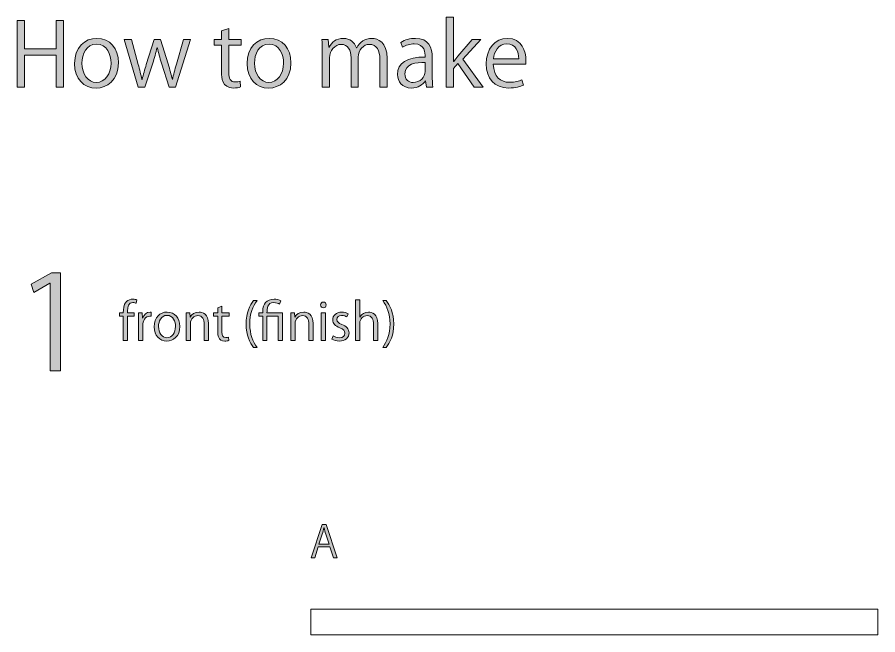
# Model space of a CAD drawing. Header units: inches. Extents: x -59 to 469, y 3 to 300.
# Drawn here: x 362.7 to 446.1, y 219.8 to 279.7 of the extents above; entities that cross this region are included whole.
import ezdxf

# ---------------------------------------------------------------- set-up
doc = ezdxf.new("R2010")
doc.units = ezdxf.units.IN
doc.header["$MEASUREMENT"] = 0
doc.layers.add('レイヤー 1', color=7, linetype='Continuous')

# ---------------------------------------------------------------- blocks, each defined once
blk = doc.blocks.new('block 112')
at = {"layer": 'レイヤー 1', "true_color": 0xffffff}
h = blk.add_hatch(color=7, dxfattribs=at)
h.dxf.hatch_style = 2
h.paths.add_polyline_path([(393.705, 227.24), (393.333, 227.24), (392.986, 228.285), (391.864, 228.285), (391.526, 227.24), (391.166, 227.24), (392.233, 230.464), (392.639, 230.464)])
edge = h.paths.add_edge_path()
edge.add_spline(control_points=[(392.914, 228.564), (392.914, 228.564), (392.597, 229.52), (392.597, 229.52), (392.529, 229.74), (392.474, 229.943), (392.432, 230.134), (392.432, 230.134), (392.419, 230.134), (392.419, 230.134), (392.376, 229.939), (392.317, 229.736), (392.258, 229.533), (392.258, 229.533), (391.936, 228.564), (391.936, 228.564), (391.936, 228.564), (392.914, 228.564), (392.914, 228.564)], knot_values=[0, 0, 0, 0, 1, 1, 1, 2, 2, 2, 3, 3, 3, 4, 4, 4, 5, 5, 5, 6, 6, 6, 6], degree=3, periodic=1)
at = {"layer": 'レイヤー 1', "lineweight": 0}
blk.add_lwpolyline([(393.705, 227.24), (393.333, 227.24), (392.986, 228.285), (391.864, 228.285), (391.526, 227.24), (391.166, 227.24), (392.233, 230.464), (392.639, 230.464), (393.705, 227.24)], dxfattribs=at)
blk.add_open_spline([(392.914, 228.564), (392.914, 228.564), (392.597, 229.52), (392.597, 229.52), (392.529, 229.74), (392.474, 229.943), (392.432, 230.134), (392.432, 230.134), (392.419, 230.134), (392.419, 230.134), (392.376, 229.939), (392.317, 229.736), (392.258, 229.533), (392.258, 229.533), (391.936, 228.564), (391.936, 228.564), (391.936, 228.564), (392.914, 228.564), (392.914, 228.564)], degree=3, knots=[0, 0, 0, 0, 1, 1, 1, 2, 2, 2, 3, 3, 3, 4, 4, 4, 5, 5, 5, 6, 6, 6, 6], dxfattribs=at)
blk = doc.blocks.new('block 120')
at = {"layer": 'レイヤー 1', "true_color": 0xffffff}
h = blk.add_hatch(color=7, dxfattribs=at)
h.dxf.hatch_style = 2
h.paths.add_polyline_path([(365.853, 245.363), (365.853, 253.884), (365.828, 253.884), (364.266, 252.982), (364.012, 253.77), (365.98, 254.875), (366.882, 254.875), (366.882, 245.363)])
h = blk.add_hatch(color=7, dxfattribs=at)
h.dxf.hatch_style = 2
edge = h.paths.add_edge_path()
edge.add_spline(control_points=[(372.958, 251.006), (372.958, 251.342), (372.958, 251.782), (373.255, 252.083), (373.433, 252.256), (373.665, 252.325), (373.877, 252.325), (374.05, 252.325), (374.189, 252.286), (374.278, 252.246), (374.278, 252.246), (374.208, 251.925), (374.208, 251.925), (374.134, 251.955), (374.04, 251.989), (373.897, 251.989), (373.472, 251.989), (373.368, 251.594), (373.368, 251.159), (373.368, 251.159), (373.368, 251.006), (373.368, 251.006), (373.368, 251.006), (374.021, 251.006), (374.021, 251.006), (374.021, 251.006), (374.021, 250.685), (374.021, 250.685), (374.021, 250.685), (373.368, 250.685), (373.368, 250.685), (373.368, 250.685), (373.368, 248.313), (373.368, 248.313), (373.368, 248.313), (372.958, 248.313), (372.958, 248.313), (372.958, 248.313), (372.958, 250.685), (372.958, 250.685), (372.958, 250.685), (372.588, 250.685), (372.588, 250.685), (372.588, 250.685), (372.588, 251.006), (372.588, 251.006), (372.588, 251.006), (372.958, 251.006), (372.958, 251.006)], knot_values=[0, 0, 0, 0, 1, 1, 1, 2, 2, 2, 3, 3, 3, 4, 4, 4, 5, 5, 5, 6, 6, 6, 7, 7, 7, 8, 8, 8, 9, 9, 9, 10, 10, 10, 11, 11, 11, 12, 12, 12, 13, 13, 13, 14, 14, 14, 15, 15, 15, 16, 16, 16, 16], degree=3, periodic=1)
h = blk.add_hatch(color=7, dxfattribs=at)
h.dxf.hatch_style = 2
edge = h.paths.add_edge_path()
edge.add_spline(control_points=[(385.597, 247.636), (385.246, 248.095), (384.865, 248.812), (384.865, 249.904), (384.865, 251.006), (385.241, 251.722), (385.597, 252.192), (385.597, 252.192), (385.933, 252.192), (385.933, 252.192), (385.523, 251.643), (385.226, 250.917), (385.226, 249.899), (385.226, 248.906), (385.533, 248.194), (385.933, 247.636), (385.933, 247.636), (385.597, 247.636), (385.597, 247.636)], knot_values=[0, 0, 0, 0, 1, 1, 1, 2, 2, 2, 3, 3, 3, 4, 4, 4, 5, 5, 5, 6, 6, 6, 6], degree=3, periodic=1)
h = blk.add_hatch(color=7, dxfattribs=at)
h.dxf.hatch_style = 2
edge = h.paths.add_edge_path()
edge.add_spline(control_points=[(386.896, 248.313), (386.896, 248.313), (386.486, 248.313), (386.486, 248.313), (386.486, 248.313), (386.486, 250.685), (386.486, 250.685), (386.486, 250.685), (386.115, 250.685), (386.115, 250.685), (386.115, 250.685), (386.115, 251.006), (386.115, 251.006), (386.115, 251.006), (386.486, 251.006), (386.486, 251.006), (386.486, 251.006), (386.486, 251.169), (386.486, 251.169), (386.486, 251.846), (386.851, 252.325), (387.593, 252.325), (387.81, 252.325), (388.101, 252.251), (388.235, 252.152), (388.235, 252.152), (388.111, 251.836), (388.111, 251.836), (387.983, 251.925), (387.77, 251.989), (387.563, 251.989), (386.896, 251.989), (386.896, 251.391), (386.896, 251.006), (386.896, 251.006), (388.403, 251.006), (388.403, 251.006), (388.403, 251.006), (388.403, 248.313), (388.403, 248.313), (388.403, 248.313), (387.993, 248.313), (387.993, 248.313), (387.993, 248.313), (387.993, 250.685), (387.993, 250.685), (387.993, 250.685), (386.896, 250.685), (386.896, 250.685), (386.896, 250.685), (386.896, 248.313), (386.896, 248.313)], knot_values=[0, 0, 0, 0, 1, 1, 1, 2, 2, 2, 3, 3, 3, 4, 4, 4, 5, 5, 5, 6, 6, 6, 7, 7, 7, 8, 8, 8, 9, 9, 9, 10, 10, 10, 11, 11, 11, 12, 12, 12, 13, 13, 13, 14, 14, 14, 15, 15, 15, 16, 16, 16, 17, 17, 17, 17], degree=3, periodic=1)
h = blk.add_hatch(color=7, dxfattribs=at)
h.dxf.hatch_style = 2
edge = h.paths.add_edge_path()
edge.add_spline(control_points=[(397.634, 248.313), (397.634, 248.313), (397.224, 248.313), (397.224, 248.313), (397.224, 248.313), (397.224, 249.904), (397.224, 249.904), (397.224, 250.344), (397.065, 250.724), (396.601, 250.724), (396.285, 250.724), (395.889, 250.462), (395.889, 249.968), (395.889, 249.968), (395.889, 248.313), (395.889, 248.313), (395.889, 248.313), (395.479, 248.313), (395.479, 248.313), (395.479, 248.313), (395.479, 252.266), (395.479, 252.266), (395.479, 252.266), (395.889, 252.266), (395.889, 252.266), (395.889, 252.266), (395.889, 250.591), (395.889, 250.591), (395.889, 250.591), (395.899, 250.591), (395.899, 250.591), (396.077, 250.887), (396.403, 251.07), (396.734, 251.07), (397.065, 251.07), (397.634, 250.868), (397.634, 249.953), (397.634, 249.953), (397.634, 248.313), (397.634, 248.313)], knot_values=[0, 0, 0, 0, 1, 1, 1, 2, 2, 2, 3, 3, 3, 4, 4, 4, 5, 5, 5, 6, 6, 6, 7, 7, 7, 8, 8, 8, 9, 9, 9, 10, 10, 10, 11, 11, 11, 12, 12, 12, 13, 13, 13, 13], degree=3, periodic=1)
h = blk.add_hatch(color=7, dxfattribs=at)
h.dxf.hatch_style = 2
edge = h.paths.add_edge_path()
edge.add_spline(control_points=[(398.462, 252.192), (398.813, 251.732), (399.189, 251.016), (399.189, 249.914), (399.189, 248.817), (398.818, 248.11), (398.462, 247.636), (398.462, 247.636), (398.126, 247.636), (398.126, 247.636), (398.527, 248.184), (398.833, 248.911), (398.833, 249.919), (398.833, 250.922), (398.531, 251.634), (398.126, 252.192), (398.126, 252.192), (398.462, 252.192), (398.462, 252.192)], knot_values=[0, 0, 0, 0, 1, 1, 1, 2, 2, 2, 3, 3, 3, 4, 4, 4, 5, 5, 5, 6, 6, 6, 6], degree=3, periodic=1)
h = blk.add_hatch(color=7, dxfattribs=at)
h.dxf.hatch_style = 2
edge = h.paths.add_edge_path()
edge.add_spline(control_points=[(382.12, 251.495), (382.12, 251.495), (382.525, 251.634), (382.525, 251.634), (382.525, 251.634), (382.525, 251.006), (382.525, 251.006), (382.525, 251.006), (383.222, 251.006), (383.222, 251.006), (383.222, 251.006), (383.222, 250.685), (383.222, 250.685), (383.222, 250.685), (382.525, 250.685), (382.525, 250.685), (382.525, 250.685), (382.525, 249.128), (382.525, 249.128), (382.525, 248.787), (382.629, 248.599), (382.891, 248.599), (383.014, 248.599), (383.098, 248.614), (383.167, 248.639), (383.167, 248.639), (383.192, 248.323), (383.192, 248.323), (383.103, 248.283), (382.965, 248.258), (382.792, 248.258), (382.14, 248.258), (382.12, 248.851), (382.12, 249.138), (382.12, 249.138), (382.12, 250.685), (382.12, 250.685), (382.12, 250.685), (381.705, 250.685), (381.705, 250.685), (381.705, 250.685), (381.705, 251.006), (381.705, 251.006), (381.705, 251.006), (382.12, 251.006), (382.12, 251.006), (382.12, 251.006), (382.12, 251.495), (382.12, 251.495)], knot_values=[0, 0, 0, 0, 1, 1, 1, 2, 2, 2, 3, 3, 3, 4, 4, 4, 5, 5, 5, 6, 6, 6, 7, 7, 7, 8, 8, 8, 9, 9, 9, 10, 10, 10, 11, 11, 11, 12, 12, 12, 13, 13, 13, 14, 14, 14, 15, 15, 15, 16, 16, 16, 16], degree=3, periodic=1)
h = blk.add_hatch(color=7, dxfattribs=at)
h.dxf.hatch_style = 2
edge = h.paths.add_edge_path()
edge.add_spline(control_points=[(392.363, 251.48), (392.205, 251.48), (392.096, 251.604), (392.096, 251.762), (392.096, 251.915), (392.21, 252.039), (392.368, 252.039), (392.531, 252.039), (392.635, 251.915), (392.635, 251.762), (392.635, 251.589), (392.521, 251.48), (392.363, 251.48)], knot_values=[0, 0, 0, 0, 1, 1, 1, 2, 2, 2, 3, 3, 3, 4, 4, 4, 4], degree=3, periodic=1)
h.paths.add_polyline_path([(392.57, 248.313), (392.16, 248.313), (392.16, 251.006), (392.57, 251.006)])
h = blk.add_hatch(color=7, dxfattribs=at)
h.dxf.hatch_style = 2
edge = h.paths.add_edge_path()
edge.add_spline(control_points=[(375.675, 250.66), (375.63, 250.665), (375.586, 250.67), (375.527, 250.67), (375.082, 250.67), (374.855, 250.23), (374.855, 249.776), (374.855, 249.776), (374.855, 248.313), (374.855, 248.313), (374.855, 248.313), (374.445, 248.313), (374.445, 248.313), (374.445, 248.313), (374.445, 250.201), (374.445, 250.201), (374.445, 250.487), (374.44, 250.749), (374.425, 251.006), (374.425, 251.006), (374.786, 251.006), (374.786, 251.006), (374.786, 251.006), (374.806, 250.487), (374.806, 250.487), (374.806, 250.487), (374.82, 250.487), (374.82, 250.487), (374.939, 250.823), (375.221, 251.065), (375.552, 251.065), (375.596, 251.065), (375.63, 251.055), (375.675, 251.05), (375.675, 251.05), (375.675, 250.66), (375.675, 250.66)], knot_values=[0, 0, 0, 0, 1, 1, 1, 2, 2, 2, 3, 3, 3, 4, 4, 4, 5, 5, 5, 6, 6, 6, 7, 7, 7, 8, 8, 8, 9, 9, 9, 10, 10, 10, 11, 11, 11, 12, 12, 12, 12], degree=3, periodic=1)
h = blk.add_hatch(color=7, dxfattribs=at)
h.dxf.hatch_style = 2
edge = h.paths.add_edge_path()
edge.add_spline(control_points=[(378.442, 249.682), (378.442, 248.679), (377.78, 248.254), (377.181, 248.254), (376.49, 248.254), (375.956, 248.772), (375.956, 249.642), (375.956, 250.561), (376.529, 251.07), (377.216, 251.07), (377.952, 251.07), (378.442, 250.507), (378.442, 249.682)], knot_values=[0, 0, 0, 0, 1, 1, 1, 2, 2, 2, 3, 3, 3, 4, 4, 4, 4], degree=3, periodic=1)
edge = h.paths.add_edge_path()
edge.add_spline(control_points=[(377.201, 250.749), (376.618, 250.749), (376.376, 250.176), (376.376, 249.657), (376.376, 249.059), (376.707, 248.575), (377.191, 248.575), (377.68, 248.575), (378.021, 249.059), (378.021, 249.667), (378.021, 250.146), (377.789, 250.749), (377.201, 250.749)], knot_values=[0, 0, 0, 0, 1, 1, 1, 2, 2, 2, 3, 3, 3, 4, 4, 4, 4], degree=3, periodic=1)
h = blk.add_hatch(color=7, dxfattribs=at)
h.dxf.hatch_style = 2
edge = h.paths.add_edge_path()
edge.add_spline(control_points=[(381.217, 248.313), (381.217, 248.313), (380.807, 248.313), (380.807, 248.313), (380.807, 248.313), (380.807, 249.904), (380.807, 249.904), (380.807, 250.344), (380.649, 250.729), (380.179, 250.729), (379.829, 250.729), (379.472, 250.433), (379.472, 249.963), (379.472, 249.963), (379.472, 248.313), (379.472, 248.313), (379.472, 248.313), (379.062, 248.313), (379.062, 248.313), (379.062, 248.313), (379.062, 250.314), (379.062, 250.314), (379.062, 250.591), (379.053, 250.793), (379.043, 251.011), (379.043, 251.011), (379.408, 251.011), (379.408, 251.011), (379.408, 251.011), (379.433, 250.571), (379.433, 250.571), (379.433, 250.571), (379.443, 250.571), (379.443, 250.571), (379.576, 250.833), (379.888, 251.07), (380.308, 251.07), (380.644, 251.07), (381.217, 250.868), (381.217, 249.953), (381.217, 249.953), (381.217, 248.313), (381.217, 248.313)], knot_values=[0, 0, 0, 0, 1, 1, 1, 2, 2, 2, 3, 3, 3, 4, 4, 4, 5, 5, 5, 6, 6, 6, 7, 7, 7, 8, 8, 8, 9, 9, 9, 10, 10, 10, 11, 11, 11, 12, 12, 12, 13, 13, 13, 14, 14, 14, 14], degree=3, periodic=1)
h = blk.add_hatch(color=7, dxfattribs=at)
h.dxf.hatch_style = 2
edge = h.paths.add_edge_path()
edge.add_spline(control_points=[(391.366, 248.313), (391.366, 248.313), (390.956, 248.313), (390.956, 248.313), (390.956, 248.313), (390.956, 249.904), (390.956, 249.904), (390.956, 250.344), (390.798, 250.729), (390.329, 250.729), (389.978, 250.729), (389.622, 250.433), (389.622, 249.963), (389.622, 249.963), (389.622, 248.313), (389.622, 248.313), (389.622, 248.313), (389.212, 248.313), (389.212, 248.313), (389.212, 248.313), (389.212, 250.314), (389.212, 250.314), (389.212, 250.591), (389.202, 250.793), (389.192, 251.011), (389.192, 251.011), (389.558, 251.011), (389.558, 251.011), (389.558, 251.011), (389.582, 250.571), (389.582, 250.571), (389.582, 250.571), (389.592, 250.571), (389.592, 250.571), (389.726, 250.833), (390.037, 251.07), (390.457, 251.07), (390.793, 251.07), (391.366, 250.868), (391.366, 249.953), (391.366, 249.953), (391.366, 248.313), (391.366, 248.313)], knot_values=[0, 0, 0, 0, 1, 1, 1, 2, 2, 2, 3, 3, 3, 4, 4, 4, 5, 5, 5, 6, 6, 6, 7, 7, 7, 8, 8, 8, 9, 9, 9, 10, 10, 10, 11, 11, 11, 12, 12, 12, 13, 13, 13, 14, 14, 14, 14], degree=3, periodic=1)
h = blk.add_hatch(color=7, dxfattribs=at)
h.dxf.hatch_style = 2
edge = h.paths.add_edge_path()
edge.add_spline(control_points=[(394.645, 250.596), (394.546, 250.66), (394.364, 250.754), (394.121, 250.754), (393.825, 250.754), (393.667, 250.571), (393.667, 250.354), (393.667, 250.122), (393.82, 250.013), (394.166, 249.865), (394.601, 249.687), (394.853, 249.459), (394.853, 249.054), (394.853, 248.575), (394.487, 248.258), (393.899, 248.258), (393.632, 248.258), (393.375, 248.333), (393.192, 248.441), (393.192, 248.441), (393.306, 248.758), (393.306, 248.758), (393.449, 248.674), (393.681, 248.575), (393.914, 248.575), (394.275, 248.575), (394.452, 248.767), (394.452, 249.01), (394.452, 249.262), (394.309, 249.4), (393.953, 249.543), (393.499, 249.726), (393.267, 249.978), (393.267, 250.304), (393.267, 250.724), (393.603, 251.07), (394.146, 251.07), (394.403, 251.07), (394.621, 250.996), (394.764, 250.907), (394.764, 250.907), (394.645, 250.596), (394.645, 250.596)], knot_values=[0, 0, 0, 0, 1, 1, 1, 2, 2, 2, 3, 3, 3, 4, 4, 4, 5, 5, 5, 6, 6, 6, 7, 7, 7, 8, 8, 8, 9, 9, 9, 10, 10, 10, 11, 11, 11, 12, 12, 12, 13, 13, 13, 14, 14, 14, 14], degree=3, periodic=1)
at = {"layer": 'レイヤー 1', "lineweight": 0}
for points in [[(365.853, 245.363), (365.853, 253.884), (365.828, 253.884), (364.266, 252.982), (364.012, 253.77), (365.98, 254.875), (366.882, 254.875), (366.882, 245.363), (365.853, 245.363)], [(392.57, 248.313), (392.16, 248.313), (392.16, 251.006), (392.57, 251.006), (392.57, 248.313)]]:
    blk.add_lwpolyline(points, dxfattribs=at)
for points, knots in [([(372.958, 251.006), (372.958, 251.342), (372.958, 251.782), (373.255, 252.083), (373.433, 252.256), (373.665, 252.325), (373.877, 252.325), (374.05, 252.325), (374.189, 252.286), (374.278, 252.246), (374.278, 252.246), (374.208, 251.925), (374.208, 251.925), (374.134, 251.955), (374.04, 251.989), (373.897, 251.989), (373.472, 251.989), (373.368, 251.594), (373.368, 251.159), (373.368, 251.159), (373.368, 251.006), (373.368, 251.006), (373.368, 251.006), (374.021, 251.006), (374.021, 251.006), (374.021, 251.006), (374.021, 250.685), (374.021, 250.685), (374.021, 250.685), (373.368, 250.685), (373.368, 250.685), (373.368, 250.685), (373.368, 248.313), (373.368, 248.313), (373.368, 248.313), (372.958, 248.313), (372.958, 248.313), (372.958, 248.313), (372.958, 250.685), (372.958, 250.685), (372.958, 250.685), (372.588, 250.685), (372.588, 250.685), (372.588, 250.685), (372.588, 251.006), (372.588, 251.006), (372.588, 251.006), (372.958, 251.006), (372.958, 251.006)], [0, 0, 0, 0, 1, 1, 1, 2, 2, 2, 3, 3, 3, 4, 4, 4, 5, 5, 5, 6, 6, 6, 7, 7, 7, 8, 8, 8, 9, 9, 9, 10, 10, 10, 11, 11, 11, 12, 12, 12, 13, 13, 13, 14, 14, 14, 15, 15, 15, 16, 16, 16, 16]), ([(385.597, 247.636), (385.246, 248.095), (384.865, 248.812), (384.865, 249.904), (384.865, 251.006), (385.241, 251.722), (385.597, 252.192), (385.597, 252.192), (385.933, 252.192), (385.933, 252.192), (385.523, 251.643), (385.226, 250.917), (385.226, 249.899), (385.226, 248.906), (385.533, 248.194), (385.933, 247.636), (385.933, 247.636), (385.597, 247.636), (385.597, 247.636)], [0, 0, 0, 0, 1, 1, 1, 2, 2, 2, 3, 3, 3, 4, 4, 4, 5, 5, 5, 6, 6, 6, 6]), ([(386.896, 248.313), (386.896, 248.313), (386.486, 248.313), (386.486, 248.313), (386.486, 248.313), (386.486, 250.685), (386.486, 250.685), (386.486, 250.685), (386.115, 250.685), (386.115, 250.685), (386.115, 250.685), (386.115, 251.006), (386.115, 251.006), (386.115, 251.006), (386.486, 251.006), (386.486, 251.006), (386.486, 251.006), (386.486, 251.169), (386.486, 251.169), (386.486, 251.846), (386.851, 252.325), (387.593, 252.325), (387.81, 252.325), (388.101, 252.251), (388.235, 252.152), (388.235, 252.152), (388.111, 251.836), (388.111, 251.836), (387.983, 251.925), (387.77, 251.989), (387.563, 251.989), (386.896, 251.989), (386.896, 251.391), (386.896, 251.006), (386.896, 251.006), (388.403, 251.006), (388.403, 251.006), (388.403, 251.006), (388.403, 248.313), (388.403, 248.313), (388.403, 248.313), (387.993, 248.313), (387.993, 248.313), (387.993, 248.313), (387.993, 250.685), (387.993, 250.685), (387.993, 250.685), (386.896, 250.685), (386.896, 250.685), (386.896, 250.685), (386.896, 248.313), (386.896, 248.313)], [0, 0, 0, 0, 1, 1, 1, 2, 2, 2, 3, 3, 3, 4, 4, 4, 5, 5, 5, 6, 6, 6, 7, 7, 7, 8, 8, 8, 9, 9, 9, 10, 10, 10, 11, 11, 11, 12, 12, 12, 13, 13, 13, 14, 14, 14, 15, 15, 15, 16, 16, 16, 17, 17, 17, 17]), ([(397.634, 248.313), (397.634, 248.313), (397.224, 248.313), (397.224, 248.313), (397.224, 248.313), (397.224, 249.904), (397.224, 249.904), (397.224, 250.344), (397.065, 250.724), (396.601, 250.724), (396.285, 250.724), (395.889, 250.462), (395.889, 249.968), (395.889, 249.968), (395.889, 248.313), (395.889, 248.313), (395.889, 248.313), (395.479, 248.313), (395.479, 248.313), (395.479, 248.313), (395.479, 252.266), (395.479, 252.266), (395.479, 252.266), (395.889, 252.266), (395.889, 252.266), (395.889, 252.266), (395.889, 250.591), (395.889, 250.591), (395.889, 250.591), (395.899, 250.591), (395.899, 250.591), (396.077, 250.887), (396.403, 251.07), (396.734, 251.07), (397.065, 251.07), (397.634, 250.868), (397.634, 249.953), (397.634, 249.953), (397.634, 248.313), (397.634, 248.313)], [0, 0, 0, 0, 1, 1, 1, 2, 2, 2, 3, 3, 3, 4, 4, 4, 5, 5, 5, 6, 6, 6, 7, 7, 7, 8, 8, 8, 9, 9, 9, 10, 10, 10, 11, 11, 11, 12, 12, 12, 13, 13, 13, 13]), ([(398.462, 252.192), (398.813, 251.732), (399.189, 251.016), (399.189, 249.914), (399.189, 248.817), (398.818, 248.11), (398.462, 247.636), (398.462, 247.636), (398.126, 247.636), (398.126, 247.636), (398.527, 248.184), (398.833, 248.911), (398.833, 249.919), (398.833, 250.922), (398.531, 251.634), (398.126, 252.192), (398.126, 252.192), (398.462, 252.192), (398.462, 252.192)], [0, 0, 0, 0, 1, 1, 1, 2, 2, 2, 3, 3, 3, 4, 4, 4, 5, 5, 5, 6, 6, 6, 6]), ([(382.12, 251.495), (382.12, 251.495), (382.525, 251.634), (382.525, 251.634), (382.525, 251.634), (382.525, 251.006), (382.525, 251.006), (382.525, 251.006), (383.222, 251.006), (383.222, 251.006), (383.222, 251.006), (383.222, 250.685), (383.222, 250.685), (383.222, 250.685), (382.525, 250.685), (382.525, 250.685), (382.525, 250.685), (382.525, 249.128), (382.525, 249.128), (382.525, 248.787), (382.629, 248.599), (382.891, 248.599), (383.014, 248.599), (383.098, 248.614), (383.167, 248.639), (383.167, 248.639), (383.192, 248.323), (383.192, 248.323), (383.103, 248.283), (382.965, 248.258), (382.792, 248.258), (382.14, 248.258), (382.12, 248.851), (382.12, 249.138), (382.12, 249.138), (382.12, 250.685), (382.12, 250.685), (382.12, 250.685), (381.705, 250.685), (381.705, 250.685), (381.705, 250.685), (381.705, 251.006), (381.705, 251.006), (381.705, 251.006), (382.12, 251.006), (382.12, 251.006), (382.12, 251.006), (382.12, 251.495), (382.12, 251.495)], [0, 0, 0, 0, 1, 1, 1, 2, 2, 2, 3, 3, 3, 4, 4, 4, 5, 5, 5, 6, 6, 6, 7, 7, 7, 8, 8, 8, 9, 9, 9, 10, 10, 10, 11, 11, 11, 12, 12, 12, 13, 13, 13, 14, 14, 14, 15, 15, 15, 16, 16, 16, 16]), ([(392.363, 251.48), (392.205, 251.48), (392.096, 251.604), (392.096, 251.762), (392.096, 251.915), (392.21, 252.039), (392.368, 252.039), (392.531, 252.039), (392.635, 251.915), (392.635, 251.762), (392.635, 251.589), (392.521, 251.48), (392.363, 251.48)], [0, 0, 0, 0, 1, 1, 1, 2, 2, 2, 3, 3, 3, 4, 4, 4, 4]), ([(375.675, 250.66), (375.63, 250.665), (375.586, 250.67), (375.527, 250.67), (375.082, 250.67), (374.855, 250.23), (374.855, 249.776), (374.855, 249.776), (374.855, 248.313), (374.855, 248.313), (374.855, 248.313), (374.445, 248.313), (374.445, 248.313), (374.445, 248.313), (374.445, 250.201), (374.445, 250.201), (374.445, 250.487), (374.44, 250.749), (374.425, 251.006), (374.425, 251.006), (374.786, 251.006), (374.786, 251.006), (374.786, 251.006), (374.806, 250.487), (374.806, 250.487), (374.806, 250.487), (374.82, 250.487), (374.82, 250.487), (374.939, 250.823), (375.221, 251.065), (375.552, 251.065), (375.596, 251.065), (375.63, 251.055), (375.675, 251.05), (375.675, 251.05), (375.675, 250.66), (375.675, 250.66)], [0, 0, 0, 0, 1, 1, 1, 2, 2, 2, 3, 3, 3, 4, 4, 4, 5, 5, 5, 6, 6, 6, 7, 7, 7, 8, 8, 8, 9, 9, 9, 10, 10, 10, 11, 11, 11, 12, 12, 12, 12]), ([(378.442, 249.682), (378.442, 248.679), (377.78, 248.254), (377.181, 248.254), (376.49, 248.254), (375.956, 248.772), (375.956, 249.642), (375.956, 250.561), (376.529, 251.07), (377.216, 251.07), (377.952, 251.07), (378.442, 250.507), (378.442, 249.682)], [0, 0, 0, 0, 1, 1, 1, 2, 2, 2, 3, 3, 3, 4, 4, 4, 4]), ([(377.201, 250.749), (376.618, 250.749), (376.376, 250.176), (376.376, 249.657), (376.376, 249.059), (376.707, 248.575), (377.191, 248.575), (377.68, 248.575), (378.021, 249.059), (378.021, 249.667), (378.021, 250.146), (377.789, 250.749), (377.201, 250.749)], [0, 0, 0, 0, 1, 1, 1, 2, 2, 2, 3, 3, 3, 4, 4, 4, 4]), ([(381.217, 248.313), (381.217, 248.313), (380.807, 248.313), (380.807, 248.313), (380.807, 248.313), (380.807, 249.904), (380.807, 249.904), (380.807, 250.344), (380.649, 250.729), (380.179, 250.729), (379.829, 250.729), (379.472, 250.433), (379.472, 249.963), (379.472, 249.963), (379.472, 248.313), (379.472, 248.313), (379.472, 248.313), (379.062, 248.313), (379.062, 248.313), (379.062, 248.313), (379.062, 250.314), (379.062, 250.314), (379.062, 250.591), (379.053, 250.793), (379.043, 251.011), (379.043, 251.011), (379.408, 251.011), (379.408, 251.011), (379.408, 251.011), (379.433, 250.571), (379.433, 250.571), (379.433, 250.571), (379.443, 250.571), (379.443, 250.571), (379.576, 250.833), (379.888, 251.07), (380.308, 251.07), (380.644, 251.07), (381.217, 250.868), (381.217, 249.953), (381.217, 249.953), (381.217, 248.313), (381.217, 248.313)], [0, 0, 0, 0, 1, 1, 1, 2, 2, 2, 3, 3, 3, 4, 4, 4, 5, 5, 5, 6, 6, 6, 7, 7, 7, 8, 8, 8, 9, 9, 9, 10, 10, 10, 11, 11, 11, 12, 12, 12, 13, 13, 13, 14, 14, 14, 14]), ([(391.366, 248.313), (391.366, 248.313), (390.956, 248.313), (390.956, 248.313), (390.956, 248.313), (390.956, 249.904), (390.956, 249.904), (390.956, 250.344), (390.798, 250.729), (390.329, 250.729), (389.978, 250.729), (389.622, 250.433), (389.622, 249.963), (389.622, 249.963), (389.622, 248.313), (389.622, 248.313), (389.622, 248.313), (389.212, 248.313), (389.212, 248.313), (389.212, 248.313), (389.212, 250.314), (389.212, 250.314), (389.212, 250.591), (389.202, 250.793), (389.192, 251.011), (389.192, 251.011), (389.558, 251.011), (389.558, 251.011), (389.558, 251.011), (389.582, 250.571), (389.582, 250.571), (389.582, 250.571), (389.592, 250.571), (389.592, 250.571), (389.726, 250.833), (390.037, 251.07), (390.457, 251.07), (390.793, 251.07), (391.366, 250.868), (391.366, 249.953), (391.366, 249.953), (391.366, 248.313), (391.366, 248.313)], [0, 0, 0, 0, 1, 1, 1, 2, 2, 2, 3, 3, 3, 4, 4, 4, 5, 5, 5, 6, 6, 6, 7, 7, 7, 8, 8, 8, 9, 9, 9, 10, 10, 10, 11, 11, 11, 12, 12, 12, 13, 13, 13, 14, 14, 14, 14]), ([(394.645, 250.596), (394.546, 250.66), (394.364, 250.754), (394.121, 250.754), (393.825, 250.754), (393.667, 250.571), (393.667, 250.354), (393.667, 250.122), (393.82, 250.013), (394.166, 249.865), (394.601, 249.687), (394.853, 249.459), (394.853, 249.054), (394.853, 248.575), (394.487, 248.258), (393.899, 248.258), (393.632, 248.258), (393.375, 248.333), (393.192, 248.441), (393.192, 248.441), (393.306, 248.758), (393.306, 248.758), (393.449, 248.674), (393.681, 248.575), (393.914, 248.575), (394.275, 248.575), (394.452, 248.767), (394.452, 249.01), (394.452, 249.262), (394.309, 249.4), (393.953, 249.543), (393.499, 249.726), (393.267, 249.978), (393.267, 250.304), (393.267, 250.724), (393.603, 251.07), (394.146, 251.07), (394.403, 251.07), (394.621, 250.996), (394.764, 250.907), (394.764, 250.907), (394.645, 250.596), (394.645, 250.596)], [0, 0, 0, 0, 1, 1, 1, 2, 2, 2, 3, 3, 3, 4, 4, 4, 5, 5, 5, 6, 6, 6, 7, 7, 7, 8, 8, 8, 9, 9, 9, 10, 10, 10, 11, 11, 11, 12, 12, 12, 13, 13, 13, 14, 14, 14, 14])]:
    blk.add_open_spline(points, degree=3, knots=knots, dxfattribs=at)
blk = doc.blocks.new('block 138')
at = {"layer": 'レイヤー 1', "true_color": 0xffffff}
h = blk.add_hatch(color=7, dxfattribs=at)
h.dxf.hatch_style = 2
edge = h.paths.add_edge_path()
edge.add_spline(control_points=[(407.865, 272.897), (407.865, 272.897), (407.001, 272.897), (407.001, 272.897), (407.001, 272.897), (405.409, 275.175), (405.409, 275.175), (405.409, 275.175), (404.985, 274.692), (404.985, 274.692), (404.985, 274.692), (404.985, 272.897), (404.985, 272.897), (404.985, 272.897), (404.283, 272.897), (404.283, 272.897), (404.283, 272.897), (404.283, 279.671), (404.283, 279.671), (404.283, 279.671), (404.985, 279.671), (404.985, 279.671), (404.985, 279.671), (404.985, 275.361), (404.985, 275.361), (404.985, 275.361), (405.003, 275.361), (405.003, 275.361), (405.113, 275.522), (405.273, 275.725), (405.401, 275.878), (405.401, 275.878), (406.781, 277.512), (406.781, 277.512), (406.781, 277.512), (407.627, 277.512), (407.627, 277.512), (407.627, 277.512), (405.892, 275.607), (405.892, 275.607), (405.892, 275.607), (407.865, 272.897), (407.865, 272.897)], knot_values=[0, 0, 0, 0, 1, 1, 1, 2, 2, 2, 3, 3, 3, 4, 4, 4, 5, 5, 5, 6, 6, 6, 7, 7, 7, 8, 8, 8, 9, 9, 9, 10, 10, 10, 11, 11, 11, 12, 12, 12, 13, 13, 13, 14, 14, 14, 14], degree=3, periodic=1)
h = blk.add_hatch(color=7, dxfattribs=at)
h.dxf.hatch_style = 2
h.paths.add_polyline_path([(367.158, 272.897), (366.455, 272.897), (366.455, 275.98), (363.372, 275.98), (363.372, 272.897), (362.67, 272.897), (362.67, 279.341), (363.372, 279.341), (363.372, 276.589), (366.455, 276.589), (366.455, 279.341), (367.158, 279.341)])
h = blk.add_hatch(color=7, dxfattribs=at)
h.dxf.hatch_style = 2
edge = h.paths.add_edge_path()
edge.add_spline(control_points=[(382.49, 278.35), (382.49, 278.35), (383.184, 278.587), (383.184, 278.587), (383.184, 278.587), (383.184, 277.512), (383.184, 277.512), (383.184, 277.512), (384.378, 277.512), (384.378, 277.512), (384.378, 277.512), (384.378, 276.962), (384.378, 276.962), (384.378, 276.962), (383.184, 276.962), (383.184, 276.962), (383.184, 276.962), (383.184, 274.295), (383.184, 274.295), (383.184, 273.71), (383.362, 273.388), (383.811, 273.388), (384.022, 273.388), (384.166, 273.414), (384.285, 273.456), (384.285, 273.456), (384.327, 272.914), (384.327, 272.914), (384.175, 272.847), (383.938, 272.804), (383.641, 272.804), (382.523, 272.804), (382.49, 273.82), (382.49, 274.311), (382.49, 274.311), (382.49, 276.962), (382.49, 276.962), (382.49, 276.962), (381.779, 276.962), (381.779, 276.962), (381.779, 276.962), (381.779, 277.512), (381.779, 277.512), (381.779, 277.512), (382.49, 277.512), (382.49, 277.512), (382.49, 277.512), (382.49, 278.35), (382.49, 278.35)], knot_values=[0, 0, 0, 0, 1, 1, 1, 2, 2, 2, 3, 3, 3, 4, 4, 4, 5, 5, 5, 6, 6, 6, 7, 7, 7, 8, 8, 8, 9, 9, 9, 10, 10, 10, 11, 11, 11, 12, 12, 12, 13, 13, 13, 14, 14, 14, 15, 15, 15, 16, 16, 16, 16], degree=3, periodic=1)
h = blk.add_hatch(color=7, dxfattribs=at)
h.dxf.hatch_style = 2
edge = h.paths.add_edge_path()
edge.add_spline(control_points=[(372.491, 275.243), (372.491, 273.524), (371.357, 272.796), (370.332, 272.796), (369.147, 272.796), (368.232, 273.685), (368.232, 275.175), (368.232, 276.75), (369.214, 277.622), (370.392, 277.622), (371.653, 277.622), (372.491, 276.657), (372.491, 275.243)], knot_values=[0, 0, 0, 0, 1, 1, 1, 2, 2, 2, 3, 3, 3, 4, 4, 4, 4], degree=3, periodic=1)
edge = h.paths.add_edge_path()
edge.add_spline(control_points=[(370.366, 277.072), (369.367, 277.072), (368.952, 276.09), (368.952, 275.2), (368.952, 274.176), (369.519, 273.346), (370.349, 273.346), (371.187, 273.346), (371.772, 274.176), (371.772, 275.217), (371.772, 276.039), (371.374, 277.072), (370.366, 277.072)], knot_values=[0, 0, 0, 0, 1, 1, 1, 2, 2, 2, 3, 3, 3, 4, 4, 4, 4], degree=3, periodic=1)
h = blk.add_hatch(color=7, dxfattribs=at)
h.dxf.hatch_style = 2
edge = h.paths.add_edge_path()
edge.add_spline(control_points=[(379.485, 277.521), (379.485, 277.521), (378.02, 272.897), (378.02, 272.897), (378.02, 272.897), (377.393, 272.897), (377.393, 272.897), (377.393, 272.897), (376.665, 275.217), (376.665, 275.217), (376.496, 275.742), (376.369, 276.208), (376.259, 276.742), (376.259, 276.742), (376.233, 276.742), (376.233, 276.742), (376.123, 276.191), (375.979, 275.709), (375.81, 275.209), (375.81, 275.209), (375.04, 272.897), (375.04, 272.897), (375.04, 272.897), (374.404, 272.897), (374.404, 272.897), (374.404, 272.897), (373.041, 277.521), (373.041, 277.521), (373.041, 277.521), (373.769, 277.521), (373.769, 277.521), (373.769, 277.521), (374.413, 275.099), (374.413, 275.099), (374.54, 274.582), (374.667, 274.108), (374.76, 273.634), (374.76, 273.634), (374.785, 273.634), (374.785, 273.634), (374.887, 274.091), (375.04, 274.591), (375.192, 275.09), (375.192, 275.09), (375.963, 277.521), (375.963, 277.521), (375.963, 277.521), (376.572, 277.521), (376.572, 277.521), (376.572, 277.521), (377.309, 275.133), (377.309, 275.133), (377.469, 274.591), (377.605, 274.1), (377.715, 273.634), (377.715, 273.634), (377.741, 273.634), (377.741, 273.634), (377.825, 274.091), (377.952, 274.574), (378.105, 275.124), (378.105, 275.124), (378.782, 277.521), (378.782, 277.521), (378.782, 277.521), (379.485, 277.521), (379.485, 277.521)], knot_values=[0, 0, 0, 0, 1, 1, 1, 2, 2, 2, 3, 3, 3, 4, 4, 4, 5, 5, 5, 6, 6, 6, 7, 7, 7, 8, 8, 8, 9, 9, 9, 10, 10, 10, 11, 11, 11, 12, 12, 12, 13, 13, 13, 14, 14, 14, 15, 15, 15, 16, 16, 16, 17, 17, 17, 18, 18, 18, 19, 19, 19, 20, 20, 20, 21, 21, 21, 22, 22, 22, 22], degree=3, periodic=1)
h = blk.add_hatch(color=7, dxfattribs=at)
h.dxf.hatch_style = 2
edge = h.paths.add_edge_path()
edge.add_spline(control_points=[(389.221, 275.243), (389.221, 273.524), (388.087, 272.796), (387.062, 272.796), (385.877, 272.796), (384.962, 273.685), (384.962, 275.175), (384.962, 276.75), (385.944, 277.622), (387.121, 277.622), (388.383, 277.622), (389.221, 276.657), (389.221, 275.243)], knot_values=[0, 0, 0, 0, 1, 1, 1, 2, 2, 2, 3, 3, 3, 4, 4, 4, 4], degree=3, periodic=1)
edge = h.paths.add_edge_path()
edge.add_spline(control_points=[(387.096, 277.072), (386.097, 277.072), (385.682, 276.09), (385.682, 275.2), (385.682, 274.176), (386.249, 273.346), (387.079, 273.346), (387.917, 273.346), (388.501, 274.176), (388.501, 275.217), (388.501, 276.039), (388.103, 277.072), (387.096, 277.072)], knot_values=[0, 0, 0, 0, 1, 1, 1, 2, 2, 2, 3, 3, 3, 4, 4, 4, 4], degree=3, periodic=1)
h = blk.add_hatch(color=7, dxfattribs=at)
h.dxf.hatch_style = 2
edge = h.paths.add_edge_path()
edge.add_spline(control_points=[(398.543, 272.897), (398.543, 272.897), (397.849, 272.897), (397.849, 272.897), (397.849, 272.897), (397.849, 275.565), (397.849, 275.565), (397.849, 276.462), (397.527, 277.038), (396.833, 277.038), (396.265, 277.038), (395.749, 276.505), (395.749, 275.802), (395.749, 275.802), (395.749, 272.897), (395.749, 272.897), (395.749, 272.897), (395.054, 272.897), (395.054, 272.897), (395.054, 272.897), (395.054, 275.742), (395.054, 275.742), (395.054, 276.479), (394.741, 277.038), (394.089, 277.038), (393.488, 277.038), (392.954, 276.445), (392.954, 275.725), (392.954, 275.725), (392.954, 272.897), (392.954, 272.897), (392.954, 272.897), (392.26, 272.897), (392.26, 272.897), (392.26, 272.897), (392.26, 276.327), (392.26, 276.327), (392.26, 276.801), (392.243, 277.14), (392.226, 277.521), (392.226, 277.521), (392.844, 277.521), (392.844, 277.521), (392.844, 277.521), (392.887, 276.776), (392.887, 276.776), (392.887, 276.776), (392.912, 276.776), (392.912, 276.776), (393.166, 277.224), (393.589, 277.622), (394.318, 277.622), (394.919, 277.622), (395.385, 277.25), (395.579, 276.699), (395.579, 276.699), (395.596, 276.699), (395.596, 276.699), (395.901, 277.25), (396.367, 277.622), (397.078, 277.622), (397.645, 277.622), (398.543, 277.258), (398.543, 275.675), (398.543, 275.675), (398.543, 272.897), (398.543, 272.897)], knot_values=[0, 0, 0, 0, 1, 1, 1, 2, 2, 2, 3, 3, 3, 4, 4, 4, 5, 5, 5, 6, 6, 6, 7, 7, 7, 8, 8, 8, 9, 9, 9, 10, 10, 10, 11, 11, 11, 12, 12, 12, 13, 13, 13, 14, 14, 14, 15, 15, 15, 16, 16, 16, 17, 17, 17, 18, 18, 18, 19, 19, 19, 20, 20, 20, 21, 21, 21, 22, 22, 22, 22], degree=3, periodic=1)
h = blk.add_hatch(color=7, dxfattribs=at)
h.dxf.hatch_style = 2
edge = h.paths.add_edge_path()
edge.add_spline(control_points=[(402.928, 273.998), (402.928, 273.617), (402.937, 273.219), (402.996, 272.897), (402.996, 272.897), (402.352, 272.897), (402.352, 272.897), (402.352, 272.897), (402.285, 273.49), (402.285, 273.49), (402.285, 273.49), (402.259, 273.49), (402.259, 273.49), (402.022, 273.126), (401.548, 272.796), (400.896, 272.796), (400.016, 272.796), (399.55, 273.439), (399.55, 274.108), (399.55, 275.217), (400.515, 275.819), (402.226, 275.81), (402.226, 276.2), (402.226, 277.08), (401.176, 277.08), (400.778, 277.08), (400.363, 276.97), (400.049, 276.75), (400.049, 276.75), (399.88, 277.233), (399.88, 277.233), (400.253, 277.478), (400.769, 277.622), (401.286, 277.622), (402.59, 277.622), (402.928, 276.699), (402.928, 275.785), (402.928, 275.785), (402.928, 273.998), (402.928, 273.998)], knot_values=[0, 0, 0, 0, 1, 1, 1, 2, 2, 2, 3, 3, 3, 4, 4, 4, 5, 5, 5, 6, 6, 6, 7, 7, 7, 8, 8, 8, 9, 9, 9, 10, 10, 10, 11, 11, 11, 12, 12, 12, 13, 13, 13, 13], degree=3, periodic=1)
edge = h.paths.add_edge_path()
edge.add_spline(control_points=[(402.234, 275.294), (401.362, 275.294), (400.269, 275.167), (400.269, 274.193), (400.269, 273.6), (400.642, 273.338), (401.066, 273.338), (401.751, 273.338), (402.234, 273.863), (402.234, 274.421), (402.234, 274.421), (402.234, 275.294), (402.234, 275.294)], knot_values=[0, 0, 0, 0, 1, 1, 1, 2, 2, 2, 3, 3, 3, 4, 4, 4, 4], degree=3, periodic=1)
h = blk.add_hatch(color=7, dxfattribs=at)
h.dxf.hatch_style = 2
edge = h.paths.add_edge_path()
edge.add_spline(control_points=[(411.759, 273.092), (411.497, 272.965), (411.014, 272.804), (410.311, 272.804), (408.965, 272.804), (408.16, 273.753), (408.16, 275.133), (408.16, 276.581), (408.973, 277.622), (410.218, 277.622), (411.64, 277.622), (412.004, 276.318), (412.004, 275.514), (412.004, 275.353), (411.996, 275.234), (411.988, 275.124), (411.988, 275.124), (408.846, 275.124), (408.846, 275.124), (408.855, 273.846), (409.583, 273.363), (410.413, 273.363), (410.989, 273.363), (411.336, 273.482), (411.623, 273.6), (411.623, 273.6), (411.759, 273.092), (411.759, 273.092)], knot_values=[0, 0, 0, 0, 1, 1, 1, 2, 2, 2, 3, 3, 3, 4, 4, 4, 5, 5, 5, 6, 6, 6, 7, 7, 7, 8, 8, 8, 9, 9, 9, 9], degree=3, periodic=1)
edge = h.paths.add_edge_path()
edge.add_spline(control_points=[(411.31, 275.649), (411.319, 276.276), (411.056, 277.089), (410.15, 277.089), (409.304, 277.089), (408.931, 276.284), (408.863, 275.649), (408.863, 275.649), (411.31, 275.649), (411.31, 275.649)], knot_values=[0, 0, 0, 0, 1, 1, 1, 2, 2, 2, 3, 3, 3, 3], degree=3, periodic=1)
at = {"layer": 'レイヤー 1', "lineweight": 0}
blk.add_lwpolyline([(367.158, 272.897), (366.455, 272.897), (366.455, 275.98), (363.372, 275.98), (363.372, 272.897), (362.67, 272.897), (362.67, 279.341), (363.372, 279.341), (363.372, 276.589), (366.455, 276.589), (366.455, 279.341), (367.158, 279.341), (367.158, 272.897)], dxfattribs=at)
for points, knots in [([(407.865, 272.897), (407.865, 272.897), (407.001, 272.897), (407.001, 272.897), (407.001, 272.897), (405.409, 275.175), (405.409, 275.175), (405.409, 275.175), (404.985, 274.692), (404.985, 274.692), (404.985, 274.692), (404.985, 272.897), (404.985, 272.897), (404.985, 272.897), (404.283, 272.897), (404.283, 272.897), (404.283, 272.897), (404.283, 279.671), (404.283, 279.671), (404.283, 279.671), (404.985, 279.671), (404.985, 279.671), (404.985, 279.671), (404.985, 275.361), (404.985, 275.361), (404.985, 275.361), (405.003, 275.361), (405.003, 275.361), (405.113, 275.522), (405.273, 275.725), (405.401, 275.878), (405.401, 275.878), (406.781, 277.512), (406.781, 277.512), (406.781, 277.512), (407.627, 277.512), (407.627, 277.512), (407.627, 277.512), (405.892, 275.607), (405.892, 275.607), (405.892, 275.607), (407.865, 272.897), (407.865, 272.897)], [0, 0, 0, 0, 1, 1, 1, 2, 2, 2, 3, 3, 3, 4, 4, 4, 5, 5, 5, 6, 6, 6, 7, 7, 7, 8, 8, 8, 9, 9, 9, 10, 10, 10, 11, 11, 11, 12, 12, 12, 13, 13, 13, 14, 14, 14, 14]), ([(382.49, 278.35), (382.49, 278.35), (383.184, 278.587), (383.184, 278.587), (383.184, 278.587), (383.184, 277.512), (383.184, 277.512), (383.184, 277.512), (384.378, 277.512), (384.378, 277.512), (384.378, 277.512), (384.378, 276.962), (384.378, 276.962), (384.378, 276.962), (383.184, 276.962), (383.184, 276.962), (383.184, 276.962), (383.184, 274.295), (383.184, 274.295), (383.184, 273.71), (383.362, 273.388), (383.811, 273.388), (384.022, 273.388), (384.166, 273.414), (384.285, 273.456), (384.285, 273.456), (384.327, 272.914), (384.327, 272.914), (384.175, 272.847), (383.938, 272.804), (383.641, 272.804), (382.523, 272.804), (382.49, 273.82), (382.49, 274.311), (382.49, 274.311), (382.49, 276.962), (382.49, 276.962), (382.49, 276.962), (381.779, 276.962), (381.779, 276.962), (381.779, 276.962), (381.779, 277.512), (381.779, 277.512), (381.779, 277.512), (382.49, 277.512), (382.49, 277.512), (382.49, 277.512), (382.49, 278.35), (382.49, 278.35)], [0, 0, 0, 0, 1, 1, 1, 2, 2, 2, 3, 3, 3, 4, 4, 4, 5, 5, 5, 6, 6, 6, 7, 7, 7, 8, 8, 8, 9, 9, 9, 10, 10, 10, 11, 11, 11, 12, 12, 12, 13, 13, 13, 14, 14, 14, 15, 15, 15, 16, 16, 16, 16]), ([(372.491, 275.243), (372.491, 273.524), (371.357, 272.796), (370.332, 272.796), (369.147, 272.796), (368.232, 273.685), (368.232, 275.175), (368.232, 276.75), (369.214, 277.622), (370.392, 277.622), (371.653, 277.622), (372.491, 276.657), (372.491, 275.243)], [0, 0, 0, 0, 1, 1, 1, 2, 2, 2, 3, 3, 3, 4, 4, 4, 4]), ([(379.485, 277.521), (379.485, 277.521), (378.02, 272.897), (378.02, 272.897), (378.02, 272.897), (377.393, 272.897), (377.393, 272.897), (377.393, 272.897), (376.665, 275.217), (376.665, 275.217), (376.496, 275.742), (376.369, 276.208), (376.259, 276.742), (376.259, 276.742), (376.233, 276.742), (376.233, 276.742), (376.123, 276.191), (375.979, 275.709), (375.81, 275.209), (375.81, 275.209), (375.04, 272.897), (375.04, 272.897), (375.04, 272.897), (374.404, 272.897), (374.404, 272.897), (374.404, 272.897), (373.041, 277.521), (373.041, 277.521), (373.041, 277.521), (373.769, 277.521), (373.769, 277.521), (373.769, 277.521), (374.413, 275.099), (374.413, 275.099), (374.54, 274.582), (374.667, 274.108), (374.76, 273.634), (374.76, 273.634), (374.785, 273.634), (374.785, 273.634), (374.887, 274.091), (375.04, 274.591), (375.192, 275.09), (375.192, 275.09), (375.963, 277.521), (375.963, 277.521), (375.963, 277.521), (376.572, 277.521), (376.572, 277.521), (376.572, 277.521), (377.309, 275.133), (377.309, 275.133), (377.469, 274.591), (377.605, 274.1), (377.715, 273.634), (377.715, 273.634), (377.741, 273.634), (377.741, 273.634), (377.825, 274.091), (377.952, 274.574), (378.105, 275.124), (378.105, 275.124), (378.782, 277.521), (378.782, 277.521), (378.782, 277.521), (379.485, 277.521), (379.485, 277.521)], [0, 0, 0, 0, 1, 1, 1, 2, 2, 2, 3, 3, 3, 4, 4, 4, 5, 5, 5, 6, 6, 6, 7, 7, 7, 8, 8, 8, 9, 9, 9, 10, 10, 10, 11, 11, 11, 12, 12, 12, 13, 13, 13, 14, 14, 14, 15, 15, 15, 16, 16, 16, 17, 17, 17, 18, 18, 18, 19, 19, 19, 20, 20, 20, 21, 21, 21, 22, 22, 22, 22]), ([(389.221, 275.243), (389.221, 273.524), (388.087, 272.796), (387.062, 272.796), (385.877, 272.796), (384.962, 273.685), (384.962, 275.175), (384.962, 276.75), (385.944, 277.622), (387.121, 277.622), (388.383, 277.622), (389.221, 276.657), (389.221, 275.243)], [0, 0, 0, 0, 1, 1, 1, 2, 2, 2, 3, 3, 3, 4, 4, 4, 4]), ([(398.543, 272.897), (398.543, 272.897), (397.849, 272.897), (397.849, 272.897), (397.849, 272.897), (397.849, 275.565), (397.849, 275.565), (397.849, 276.462), (397.527, 277.038), (396.833, 277.038), (396.265, 277.038), (395.749, 276.505), (395.749, 275.802), (395.749, 275.802), (395.749, 272.897), (395.749, 272.897), (395.749, 272.897), (395.054, 272.897), (395.054, 272.897), (395.054, 272.897), (395.054, 275.742), (395.054, 275.742), (395.054, 276.479), (394.741, 277.038), (394.089, 277.038), (393.488, 277.038), (392.954, 276.445), (392.954, 275.725), (392.954, 275.725), (392.954, 272.897), (392.954, 272.897), (392.954, 272.897), (392.26, 272.897), (392.26, 272.897), (392.26, 272.897), (392.26, 276.327), (392.26, 276.327), (392.26, 276.801), (392.243, 277.14), (392.226, 277.521), (392.226, 277.521), (392.844, 277.521), (392.844, 277.521), (392.844, 277.521), (392.887, 276.776), (392.887, 276.776), (392.887, 276.776), (392.912, 276.776), (392.912, 276.776), (393.166, 277.224), (393.589, 277.622), (394.318, 277.622), (394.919, 277.622), (395.385, 277.25), (395.579, 276.699), (395.579, 276.699), (395.596, 276.699), (395.596, 276.699), (395.901, 277.25), (396.367, 277.622), (397.078, 277.622), (397.645, 277.622), (398.543, 277.258), (398.543, 275.675), (398.543, 275.675), (398.543, 272.897), (398.543, 272.897)], [0, 0, 0, 0, 1, 1, 1, 2, 2, 2, 3, 3, 3, 4, 4, 4, 5, 5, 5, 6, 6, 6, 7, 7, 7, 8, 8, 8, 9, 9, 9, 10, 10, 10, 11, 11, 11, 12, 12, 12, 13, 13, 13, 14, 14, 14, 15, 15, 15, 16, 16, 16, 17, 17, 17, 18, 18, 18, 19, 19, 19, 20, 20, 20, 21, 21, 21, 22, 22, 22, 22]), ([(402.928, 273.998), (402.928, 273.617), (402.937, 273.219), (402.996, 272.897), (402.996, 272.897), (402.352, 272.897), (402.352, 272.897), (402.352, 272.897), (402.285, 273.49), (402.285, 273.49), (402.285, 273.49), (402.259, 273.49), (402.259, 273.49), (402.022, 273.126), (401.548, 272.796), (400.896, 272.796), (400.016, 272.796), (399.55, 273.439), (399.55, 274.108), (399.55, 275.217), (400.515, 275.819), (402.226, 275.81), (402.226, 276.2), (402.226, 277.08), (401.176, 277.08), (400.778, 277.08), (400.363, 276.97), (400.049, 276.75), (400.049, 276.75), (399.88, 277.233), (399.88, 277.233), (400.253, 277.478), (400.769, 277.622), (401.286, 277.622), (402.59, 277.622), (402.928, 276.699), (402.928, 275.785), (402.928, 275.785), (402.928, 273.998), (402.928, 273.998)], [0, 0, 0, 0, 1, 1, 1, 2, 2, 2, 3, 3, 3, 4, 4, 4, 5, 5, 5, 6, 6, 6, 7, 7, 7, 8, 8, 8, 9, 9, 9, 10, 10, 10, 11, 11, 11, 12, 12, 12, 13, 13, 13, 13]), ([(411.759, 273.092), (411.497, 272.965), (411.014, 272.804), (410.311, 272.804), (408.965, 272.804), (408.16, 273.753), (408.16, 275.133), (408.16, 276.581), (408.973, 277.622), (410.218, 277.622), (411.64, 277.622), (412.004, 276.318), (412.004, 275.514), (412.004, 275.353), (411.996, 275.234), (411.988, 275.124), (411.988, 275.124), (408.846, 275.124), (408.846, 275.124), (408.855, 273.846), (409.583, 273.363), (410.413, 273.363), (410.989, 273.363), (411.336, 273.482), (411.623, 273.6), (411.623, 273.6), (411.759, 273.092), (411.759, 273.092)], [0, 0, 0, 0, 1, 1, 1, 2, 2, 2, 3, 3, 3, 4, 4, 4, 5, 5, 5, 6, 6, 6, 7, 7, 7, 8, 8, 8, 9, 9, 9, 9]), ([(370.366, 277.072), (369.367, 277.072), (368.952, 276.09), (368.952, 275.2), (368.952, 274.176), (369.519, 273.346), (370.349, 273.346), (371.187, 273.346), (371.772, 274.176), (371.772, 275.217), (371.772, 276.039), (371.374, 277.072), (370.366, 277.072)], [0, 0, 0, 0, 1, 1, 1, 2, 2, 2, 3, 3, 3, 4, 4, 4, 4]), ([(387.096, 277.072), (386.097, 277.072), (385.682, 276.09), (385.682, 275.2), (385.682, 274.176), (386.249, 273.346), (387.079, 273.346), (387.917, 273.346), (388.501, 274.176), (388.501, 275.217), (388.501, 276.039), (388.103, 277.072), (387.096, 277.072)], [0, 0, 0, 0, 1, 1, 1, 2, 2, 2, 3, 3, 3, 4, 4, 4, 4]), ([(411.31, 275.649), (411.319, 276.276), (411.056, 277.089), (410.15, 277.089), (409.304, 277.089), (408.931, 276.284), (408.863, 275.649), (408.863, 275.649), (411.31, 275.649), (411.31, 275.649)], [0, 0, 0, 0, 1, 1, 1, 2, 2, 2, 3, 3, 3, 3]), ([(402.234, 275.294), (401.362, 275.294), (400.269, 275.167), (400.269, 274.193), (400.269, 273.6), (400.642, 273.338), (401.066, 273.338), (401.751, 273.338), (402.234, 273.863), (402.234, 274.421), (402.234, 274.421), (402.234, 275.294), (402.234, 275.294)], [0, 0, 0, 0, 1, 1, 1, 2, 2, 2, 3, 3, 3, 4, 4, 4, 4])]:
    blk.add_open_spline(points, degree=3, knots=knots, dxfattribs=at)

msp = doc.modelspace()

# ---------------------------------------------------------------- linework, layer by layer
at = {"layer": 'レイヤー 1', "color": 1, "lineweight": 9, "true_color": 0xff0000}
msp.add_lwpolyline([(446.136, 219.768), (391.137, 219.768), (391.137, 222.268), (446.136, 222.268), (446.136, 219.768)], dxfattribs=at)

# ---------------------------------------------------------------- block references
at = {"layer": 'レイヤー 1'}
for name in ['block 138', 'block 120', 'block 112']:
    msp.add_blockref(name, (0, 0), dxfattribs=at)

doc.saveas('drawing.dxf')
